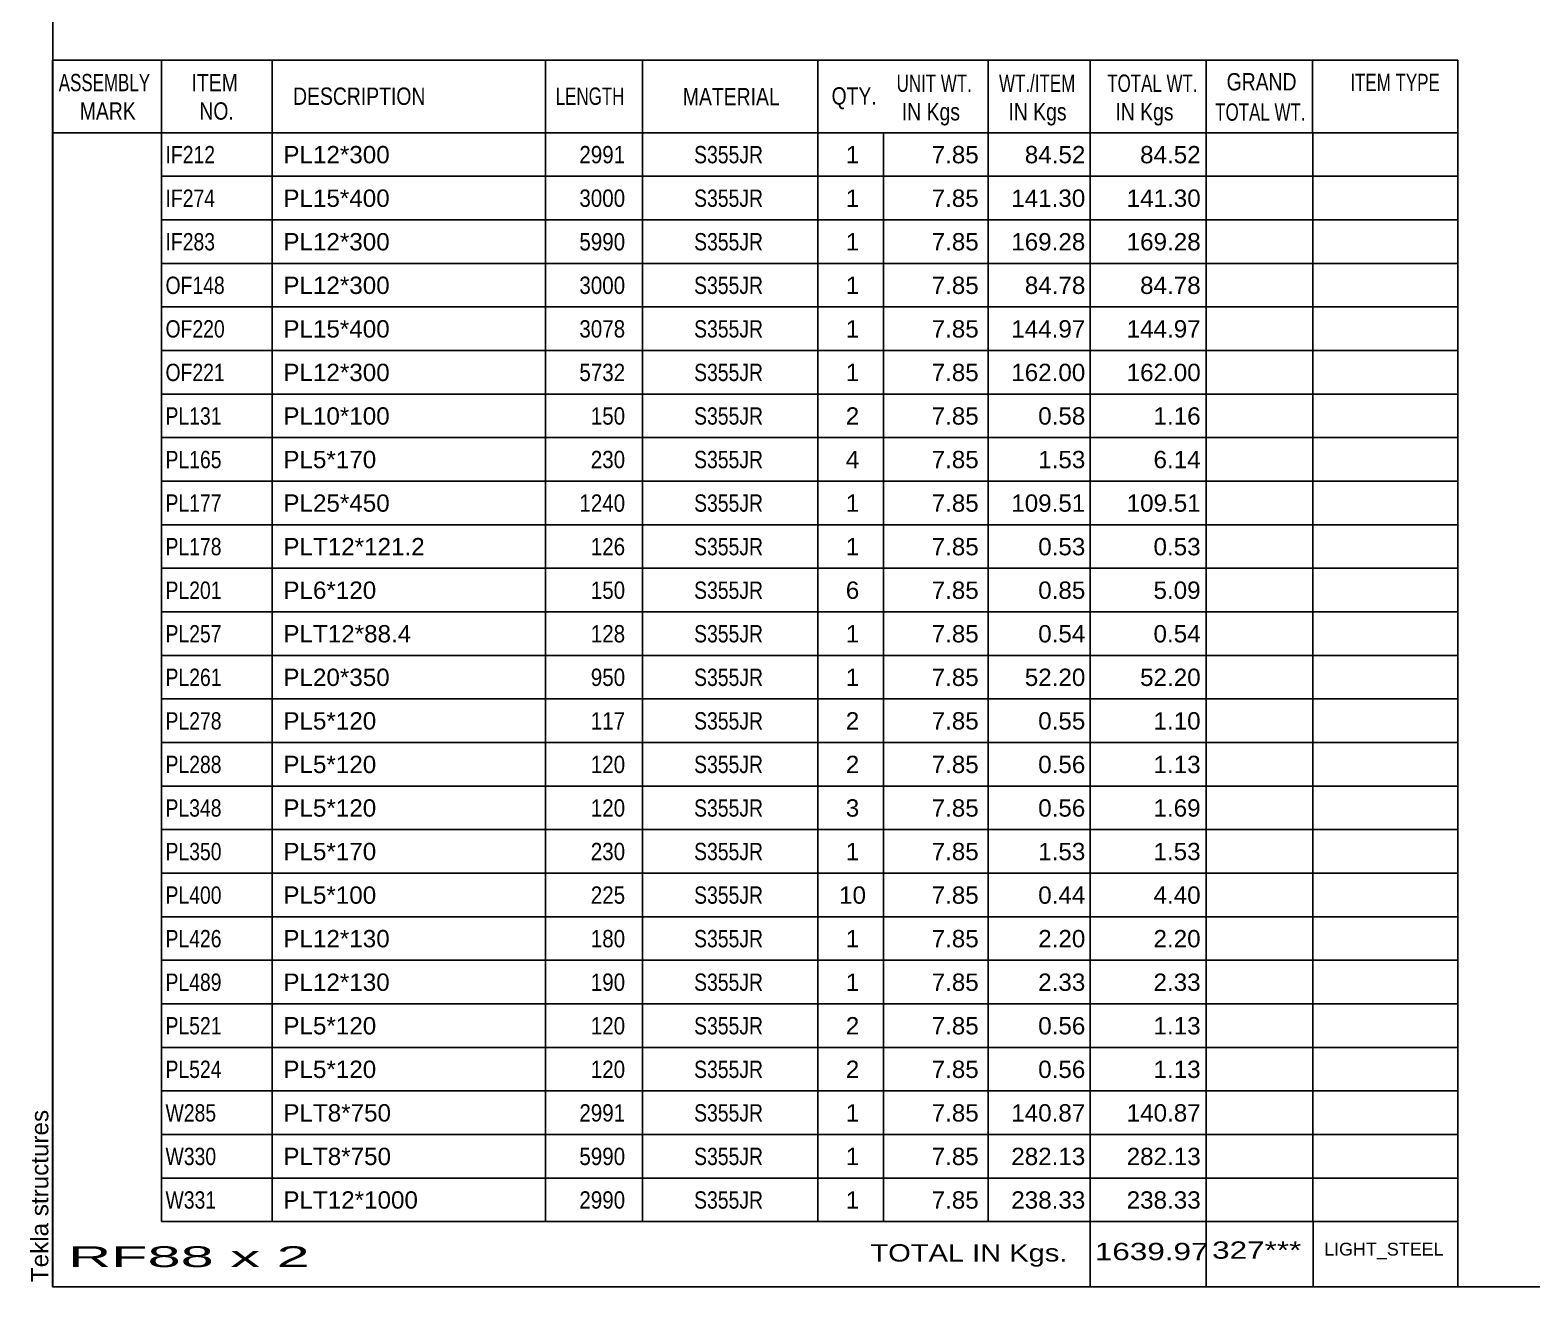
# Model space of a CAD drawing. Header units: millimetres. Extents: x -635 to -233, y -185 to 92.
# Drawn here: x -635.3 to -469.8, y -184.9 to -46.4 of the extents above; entities that cross this region are included whole.
import ezdxf

# ---------------------------------------------------------------- set-up
doc = ezdxf.new("R2010")
doc.units = ezdxf.units.MM
doc.styles.add('Arial', font='ARIAL.TTF', dxfattribs={"height": 0.2})

# ---------------------------------------------------------------- blocks, each defined once
blk = doc.blocks.new('Unknown-627020069-1200')
at = {"color": 5, "linetype": 'Continuous'}
for p, q in [((-632.8, 92.16), (-632.8, -184.84)), ((-632.8, -184.84), (-232.8, -184.84))]:
    blk.add_line(p, q, dxfattribs=at)
at = {"color": 174, "linetype": 'Continuous', "style": 'Arial'}
blk.add_text('Tekla structures', height=1.9102, rotation=90, dxfattribs=at).set_placement((-633.3, -184.34))
blk = doc.blocks.new('CBS_BOM-627020069-7358')
at = {"color": 7, "linetype": 'Continuous'}
for p, q in [((-632.83, -57.67), (-632.83, -49.67)), ((-632.83, -49.67), (-477.91, -49.67)), ((-620.83, -57.67), (-620.83, -49.67)), ((-608.64, -57.67), (-608.64, -49.67)), ((-578.48, -57.67), (-578.48, -49.67)), ((-567.8, -57.67), (-567.8, -49.67)), ((-548.48, -57.67), (-548.48, -49.67)), ((-529.68, -57.67), (-529.68, -49.67)), ((-518.47, -57.67), (-518.47, -49.67)), ((-505.68, -57.67), (-505.68, -49.67)), ((-493.93, -57.67), (-493.93, -49.67)), ((-477.91, -49.68), (-477.92, -57.66)), ((-632.83, -57.67), (-477.91, -57.67)), ((-632.83, -62.47), (-632.83, -57.67)), ((-620.83, -62.47), (-620.83, -57.67)), ((-608.64, -62.47), (-608.64, -57.67)), ((-578.48, -62.47), (-578.48, -57.67)), ((-567.8, -62.47), (-567.8, -57.67)), ((-548.48, -62.47), (-548.48, -57.67)), ((-541.22, -62.47), (-541.22, -57.67)), ((-529.68, -62.47), (-529.68, -57.67)), ((-518.47, -62.47), (-518.47, -57.67)), ((-505.68, -62.47), (-505.68, -57.67)), ((-493.92, -62.47), (-493.92, -57.67)), ((-477.91, -57.68), (-477.91, -62.47)), ((-632.83, -67.27), (-632.83, -62.47)), ((-620.83, -62.47), (-477.91, -62.47)), ((-620.83, -67.27), (-620.83, -62.47)), ((-608.64, -67.27), (-608.64, -62.47)), ((-578.48, -67.27), (-578.48, -62.47)), ((-567.8, -67.27), (-567.8, -62.47)), ((-548.48, -67.27), (-548.48, -62.47)), ((-541.22, -67.27), (-541.22, -62.47)), ((-529.68, -67.27), (-529.68, -62.47)), ((-518.47, -67.27), (-518.47, -62.47)), ((-505.68, -67.27), (-505.68, -62.47)), ((-493.92, -67.27), (-493.92, -62.47)), ((-477.91, -62.48), (-477.91, -67.27)), ((-632.83, -72.07), (-632.83, -67.27)), ((-620.83, -67.27), (-477.91, -67.27)), ((-620.83, -72.07), (-620.83, -67.27)), ((-608.64, -72.07), (-608.64, -67.27)), ((-578.48, -72.07), (-578.48, -67.27)), ((-567.8, -72.07), (-567.8, -67.27)), ((-548.48, -72.07), (-548.48, -67.27)), ((-541.22, -72.07), (-541.22, -67.27)), ((-529.68, -72.07), (-529.68, -67.27)), ((-518.47, -72.07), (-518.47, -67.27)), ((-505.68, -72.07), (-505.68, -67.27)), ((-493.92, -72.07), (-493.92, -67.27)), ((-477.91, -67.28), (-477.91, -72.07)), ((-632.83, -76.87), (-632.83, -72.07)), ((-620.83, -72.07), (-477.91, -72.07)), ((-620.83, -76.87), (-620.83, -72.07)), ((-608.64, -76.87), (-608.64, -72.07)), ((-578.48, -76.87), (-578.48, -72.07)), ((-567.8, -76.87), (-567.8, -72.07)), ((-548.48, -76.87), (-548.48, -72.07)), ((-541.22, -76.87), (-541.22, -72.07)), ((-529.68, -76.87), (-529.68, -72.07)), ((-518.47, -76.87), (-518.47, -72.07)), ((-505.68, -76.87), (-505.68, -72.07)), ((-493.92, -76.87), (-493.92, -72.07)), ((-477.91, -72.08), (-477.91, -76.87)), ((-632.83, -81.67), (-632.83, -76.87)), ((-620.83, -76.87), (-477.91, -76.87)), ((-620.83, -81.67), (-620.83, -76.87)), ((-608.64, -81.67), (-608.64, -76.87)), ((-578.48, -81.67), (-578.48, -76.87)), ((-567.8, -81.67), (-567.8, -76.87)), ((-548.48, -81.67), (-548.48, -76.87)), ((-541.22, -81.67), (-541.22, -76.87)), ((-529.68, -81.67), (-529.68, -76.87)), ((-518.47, -81.67), (-518.47, -76.87)), ((-505.68, -81.67), (-505.68, -76.87)), ((-493.92, -81.67), (-493.92, -76.87)), ((-477.91, -76.88), (-477.91, -81.67)), ((-632.83, -86.47), (-632.83, -81.67)), ((-620.83, -81.67), (-477.91, -81.67)), ((-620.83, -86.47), (-620.83, -81.67)), ((-608.64, -86.47), (-608.64, -81.67)), ((-578.48, -86.47), (-578.48, -81.67)), ((-567.8, -86.47), (-567.8, -81.67)), ((-548.48, -86.47), (-548.48, -81.67)), ((-541.22, -86.47), (-541.22, -81.67)), ((-529.68, -86.47), (-529.68, -81.67)), ((-518.47, -86.47), (-518.47, -81.67)), ((-505.68, -86.47), (-505.68, -81.67)), ((-493.92, -86.47), (-493.92, -81.67)), ((-477.91, -81.68), (-477.91, -86.47)), ((-632.83, -91.27), (-632.83, -86.47)), ((-620.83, -86.47), (-477.91, -86.47)), ((-620.83, -91.27), (-620.83, -86.47)), ((-608.64, -91.27), (-608.64, -86.47)), ((-578.48, -91.27), (-578.48, -86.47)), ((-567.8, -91.27), (-567.8, -86.47)), ((-548.48, -91.27), (-548.48, -86.47)), ((-541.22, -91.27), (-541.22, -86.47)), ((-529.68, -91.27), (-529.68, -86.47)), ((-518.47, -91.27), (-518.47, -86.47)), ((-505.68, -91.27), (-505.68, -86.47)), ((-493.92, -91.27), (-493.92, -86.47)), ((-477.91, -86.48), (-477.91, -91.27)), ((-632.83, -96.07), (-632.83, -91.27)), ((-620.83, -91.27), (-477.91, -91.27)), ((-620.83, -96.07), (-620.83, -91.27)), ((-608.64, -96.07), (-608.64, -91.27)), ((-578.48, -96.07), (-578.48, -91.27)), ((-567.8, -96.07), (-567.8, -91.27)), ((-548.48, -96.07), (-548.48, -91.27)), ((-541.22, -96.07), (-541.22, -91.27)), ((-529.68, -96.07), (-529.68, -91.27)), ((-518.47, -96.07), (-518.47, -91.27)), ((-505.68, -96.07), (-505.68, -91.27)), ((-493.92, -96.07), (-493.92, -91.27)), ((-477.91, -91.28), (-477.91, -96.07)), ((-632.83, -100.87), (-632.83, -96.07)), ((-620.83, -96.07), (-477.91, -96.07)), ((-620.83, -100.87), (-620.83, -96.07)), ((-608.64, -100.87), (-608.64, -96.07)), ((-578.48, -100.87), (-578.48, -96.07)), ((-567.8, -100.87), (-567.8, -96.07)), ((-548.48, -100.87), (-548.48, -96.07)), ((-541.22, -100.87), (-541.22, -96.07)), ((-529.68, -100.87), (-529.68, -96.07)), ((-518.47, -100.87), (-518.47, -96.07)), ((-505.68, -100.87), (-505.68, -96.07)), ((-493.92, -100.87), (-493.92, -96.07)), ((-477.91, -96.08), (-477.91, -100.87)), ((-632.83, -105.67), (-632.83, -100.87)), ((-620.83, -100.87), (-477.91, -100.87)), ((-620.83, -105.67), (-620.83, -100.87)), ((-608.64, -105.67), (-608.64, -100.87)), ((-578.48, -105.67), (-578.48, -100.87)), ((-567.8, -105.67), (-567.8, -100.87)), ((-548.48, -105.67), (-548.48, -100.87)), ((-541.22, -105.67), (-541.22, -100.87)), ((-529.68, -105.67), (-529.68, -100.87)), ((-518.47, -105.67), (-518.47, -100.87)), ((-505.68, -105.67), (-505.68, -100.87)), ((-493.92, -105.67), (-493.92, -100.87)), ((-477.91, -100.88), (-477.91, -105.67)), ((-632.83, -110.47), (-632.83, -105.67)), ((-620.83, -105.67), (-477.91, -105.67)), ((-620.83, -110.47), (-620.83, -105.67)), ((-608.64, -110.47), (-608.64, -105.67)), ((-578.48, -110.47), (-578.48, -105.67)), ((-567.8, -110.47), (-567.8, -105.67)), ((-548.48, -110.47), (-548.48, -105.67)), ((-541.22, -110.47), (-541.22, -105.67)), ((-529.68, -110.47), (-529.68, -105.67)), ((-518.47, -110.47), (-518.47, -105.67)), ((-505.68, -110.47), (-505.68, -105.67)), ((-493.92, -110.47), (-493.92, -105.67)), ((-477.91, -105.68), (-477.91, -110.47)), ((-632.83, -115.27), (-632.83, -110.47)), ((-620.83, -110.47), (-477.91, -110.47)), ((-620.83, -115.27), (-620.83, -110.47)), ((-608.64, -115.27), (-608.64, -110.47)), ((-578.48, -115.27), (-578.48, -110.47)), ((-567.8, -115.27), (-567.8, -110.47)), ((-548.48, -115.27), (-548.48, -110.47)), ((-541.22, -115.27), (-541.22, -110.47)), ((-529.68, -115.27), (-529.68, -110.47)), ((-518.47, -115.27), (-518.47, -110.47)), ((-505.68, -115.27), (-505.68, -110.47)), ((-493.92, -115.27), (-493.92, -110.47)), ((-477.91, -110.48), (-477.91, -115.27)), ((-632.83, -120.07), (-632.83, -115.27)), ((-620.83, -115.27), (-477.91, -115.27)), ((-620.83, -120.07), (-620.83, -115.27)), ((-608.64, -120.07), (-608.64, -115.27)), ((-578.48, -120.07), (-578.48, -115.27)), ((-567.8, -120.07), (-567.8, -115.27)), ((-548.48, -120.07), (-548.48, -115.27)), ((-541.22, -120.07), (-541.22, -115.27)), ((-529.68, -120.07), (-529.68, -115.27)), ((-518.47, -120.07), (-518.47, -115.27)), ((-505.68, -120.07), (-505.68, -115.27)), ((-493.92, -120.07), (-493.92, -115.27)), ((-477.91, -115.28), (-477.91, -120.07)), ((-632.83, -124.87), (-632.83, -120.07)), ((-620.83, -120.07), (-477.91, -120.07)), ((-620.83, -124.87), (-620.83, -120.07)), ((-608.64, -124.87), (-608.64, -120.07)), ((-578.48, -124.87), (-578.48, -120.07)), ((-567.8, -124.87), (-567.8, -120.07)), ((-548.48, -124.87), (-548.48, -120.07)), ((-541.22, -124.87), (-541.22, -120.07)), ((-529.68, -124.87), (-529.68, -120.07)), ((-518.47, -124.87), (-518.47, -120.07)), ((-505.68, -124.87), (-505.68, -120.07)), ((-493.92, -124.87), (-493.92, -120.07)), ((-477.91, -120.08), (-477.91, -124.87)), ((-632.83, -129.67), (-632.83, -124.87)), ((-620.83, -124.87), (-477.91, -124.87)), ((-620.83, -129.67), (-620.83, -124.87)), ((-608.64, -129.67), (-608.64, -124.87)), ((-578.48, -129.67), (-578.48, -124.87)), ((-567.8, -129.67), (-567.8, -124.87)), ((-548.48, -129.67), (-548.48, -124.87)), ((-541.22, -129.67), (-541.22, -124.87)), ((-529.68, -129.67), (-529.68, -124.87)), ((-518.47, -129.67), (-518.47, -124.87)), ((-505.68, -129.67), (-505.68, -124.87)), ((-493.92, -129.67), (-493.92, -124.87)), ((-477.91, -124.88), (-477.91, -129.67)), ((-632.83, -134.47), (-632.83, -129.67)), ((-620.83, -129.67), (-477.91, -129.67)), ((-620.83, -134.47), (-620.83, -129.67)), ((-608.64, -134.47), (-608.64, -129.67)), ((-578.48, -134.47), (-578.48, -129.67)), ((-567.8, -134.47), (-567.8, -129.67)), ((-548.48, -134.47), (-548.48, -129.67)), ((-541.22, -134.47), (-541.22, -129.67)), ((-529.68, -134.47), (-529.68, -129.67)), ((-518.47, -134.47), (-518.47, -129.67)), ((-505.68, -134.47), (-505.68, -129.67)), ((-493.92, -134.47), (-493.92, -129.67)), ((-477.91, -129.68), (-477.91, -134.47)), ((-632.83, -139.27), (-632.83, -134.47)), ((-620.83, -134.47), (-477.91, -134.47)), ((-620.83, -139.27), (-620.83, -134.47)), ((-608.64, -139.27), (-608.64, -134.47)), ((-578.48, -139.27), (-578.48, -134.47)), ((-567.8, -139.27), (-567.8, -134.47)), ((-548.48, -139.27), (-548.48, -134.47)), ((-541.22, -139.27), (-541.22, -134.47)), ((-529.68, -139.27), (-529.68, -134.47)), ((-518.47, -139.27), (-518.47, -134.47)), ((-505.68, -139.27), (-505.68, -134.47)), ((-493.92, -139.27), (-493.92, -134.47)), ((-477.91, -134.48), (-477.91, -139.27)), ((-632.83, -144.07), (-632.83, -139.27)), ((-620.83, -139.27), (-477.91, -139.27)), ((-620.83, -144.07), (-620.83, -139.27)), ((-608.64, -144.07), (-608.64, -139.27)), ((-578.48, -144.07), (-578.48, -139.27)), ((-567.8, -144.07), (-567.8, -139.27)), ((-548.48, -144.07), (-548.48, -139.27)), ((-541.22, -144.07), (-541.22, -139.27)), ((-529.68, -144.07), (-529.68, -139.27)), ((-518.47, -144.07), (-518.47, -139.27)), ((-505.68, -144.07), (-505.68, -139.27)), ((-493.92, -144.07), (-493.92, -139.27)), ((-477.91, -139.28), (-477.91, -144.07)), ((-632.83, -148.87), (-632.83, -144.07)), ((-620.83, -144.07), (-477.91, -144.07)), ((-620.83, -148.87), (-620.83, -144.07)), ((-608.64, -148.87), (-608.64, -144.07)), ((-578.48, -148.87), (-578.48, -144.07)), ((-567.8, -148.87), (-567.8, -144.07)), ((-548.48, -148.87), (-548.48, -144.07)), ((-541.22, -148.87), (-541.22, -144.07)), ((-529.68, -148.87), (-529.68, -144.07)), ((-518.47, -148.87), (-518.47, -144.07)), ((-505.68, -148.87), (-505.68, -144.07)), ((-493.92, -148.87), (-493.92, -144.07)), ((-477.91, -144.08), (-477.91, -148.87)), ((-632.83, -153.67), (-632.83, -148.87)), ((-620.83, -148.87), (-477.91, -148.87)), ((-620.83, -153.67), (-620.83, -148.87)), ((-608.64, -153.67), (-608.64, -148.87)), ((-578.48, -153.67), (-578.48, -148.87)), ((-567.8, -153.67), (-567.8, -148.87)), ((-548.48, -153.67), (-548.48, -148.87)), ((-541.22, -153.67), (-541.22, -148.87)), ((-529.68, -153.67), (-529.68, -148.87)), ((-518.47, -153.67), (-518.47, -148.87)), ((-505.68, -153.67), (-505.68, -148.87)), ((-493.92, -153.67), (-493.92, -148.87)), ((-477.91, -148.88), (-477.91, -153.67)), ((-632.83, -158.47), (-632.83, -153.67)), ((-620.83, -153.67), (-477.91, -153.67)), ((-620.83, -158.47), (-620.83, -153.67)), ((-608.64, -158.47), (-608.64, -153.67)), ((-578.48, -158.47), (-578.48, -153.67)), ((-567.8, -158.47), (-567.8, -153.67)), ((-548.48, -158.47), (-548.48, -153.67)), ((-541.22, -158.47), (-541.22, -153.67)), ((-529.68, -158.47), (-529.68, -153.67)), ((-518.47, -158.47), (-518.47, -153.67)), ((-505.68, -158.47), (-505.68, -153.67)), ((-493.92, -158.47), (-493.92, -153.67)), ((-477.91, -153.68), (-477.91, -158.47)), ((-632.83, -163.27), (-632.83, -158.47)), ((-620.83, -158.47), (-477.91, -158.47)), ((-620.83, -163.27), (-620.83, -158.47)), ((-608.64, -163.27), (-608.64, -158.47)), ((-578.48, -163.27), (-578.48, -158.47)), ((-567.8, -163.27), (-567.8, -158.47)), ((-548.48, -163.27), (-548.48, -158.47)), ((-541.22, -163.27), (-541.22, -158.47)), ((-529.68, -163.27), (-529.68, -158.47)), ((-518.47, -163.27), (-518.47, -158.47)), ((-505.68, -163.27), (-505.68, -158.47)), ((-493.92, -163.27), (-493.92, -158.47)), ((-477.91, -158.48), (-477.91, -163.27)), ((-632.83, -168.07), (-632.83, -163.27)), ((-620.83, -163.27), (-477.91, -163.27)), ((-620.83, -168.07), (-620.83, -163.27)), ((-608.64, -168.07), (-608.64, -163.27)), ((-578.48, -168.07), (-578.48, -163.27)), ((-567.8, -168.07), (-567.8, -163.27)), ((-548.48, -168.07), (-548.48, -163.27)), ((-541.22, -168.07), (-541.22, -163.27)), ((-529.68, -168.07), (-529.68, -163.27)), ((-518.47, -168.07), (-518.47, -163.27)), ((-505.68, -168.07), (-505.68, -163.27)), ((-493.92, -168.07), (-493.92, -163.27)), ((-477.91, -163.28), (-477.91, -168.07)), ((-632.83, -172.87), (-632.83, -168.07)), ((-620.83, -168.07), (-477.91, -168.07)), ((-620.83, -172.87), (-620.83, -168.07)), ((-608.64, -172.87), (-608.64, -168.07)), ((-578.48, -172.87), (-578.48, -168.07)), ((-567.8, -172.87), (-567.8, -168.07)), ((-548.48, -172.87), (-548.48, -168.07)), ((-541.22, -172.87), (-541.22, -168.07)), ((-529.68, -172.87), (-529.68, -168.07)), ((-518.47, -172.87), (-518.47, -168.07)), ((-505.68, -172.87), (-505.68, -168.07)), ((-493.92, -172.87), (-493.92, -168.07)), ((-477.91, -168.08), (-477.91, -172.87)), ((-632.83, -177.67), (-632.83, -172.87)), ((-620.83, -172.87), (-477.91, -172.87)), ((-620.83, -177.67), (-620.83, -172.87)), ((-608.64, -177.67), (-608.64, -172.87)), ((-578.48, -177.67), (-578.48, -172.87)), ((-567.8, -177.67), (-567.8, -172.87)), ((-548.48, -177.67), (-548.48, -172.87)), ((-541.22, -177.67), (-541.22, -172.87)), ((-529.68, -177.67), (-529.68, -172.87)), ((-518.47, -177.67), (-518.47, -172.87)), ((-505.68, -177.67), (-505.68, -172.87)), ((-493.92, -177.67), (-493.92, -172.87)), ((-477.91, -172.88), (-477.91, -177.67)), ((-632.83, -184.87), (-632.83, -177.69)), ((-620.83, -177.67), (-477.91, -177.67)), ((-518.47, -184.87), (-518.47, -177.69)), ((-505.68, -184.87), (-505.68, -177.69)), ((-493.88, -184.87), (-493.88, -177.69)), ((-477.91, -177.67), (-477.91, -184.87)), ((-632.83, -184.87), (-477.91, -184.87))]:
    blk.add_line(p, q, dxfattribs=at)
at = {"color": 3, "linetype": 'Continuous', "style": 'Arial'}
for s, height, width, p in [('ASSEMBLY', 1.91, 0.7, (-632.15, -53.1)), ('ITEM', 1.91, 0.8, (-617.51, -53.1)), ('UNIT WT.', 1.91, 0.7, (-539.79, -53.17)), ('WT./ITEM', 1.91, 0.7, (-528.5, -53.17)), ('TOTAL WT.', 1.91, 0.7, (-516.57, -53.17)), ('GRAND', 1.91, 0.8, (-503.41, -53.01)), ('ITEM TYPE', 1.91, 0.7, (-489.77, -53.09)), ('DESCRIPTION', 1.9102, 0.8, (-606.32, -54.6)), ('LENGTH', 1.91, 0.7, (-577.37, -54.6)), ('MATERIAL', 1.91, 0.8, (-563.35, -54.65)), ('QTY.', 1.91, 0.8, (-546.96, -54.57)), ('MARK', 1.91, 0.8, (-629.83, -56.23)), ('NO.', 1.91, 0.8, (-616.65, -56.23)), ('IN Kgs', 1.91, 0.8, (-539.21, -56.31)), ('IN Kgs', 1.91, 0.8, (-527.46, -56.31)), ('IN Kgs', 1.91, 0.8, (-515.67, -56.31)), ('TOTAL WT.', 1.91, 0.7, (-504.67, -56.35))]:
    blk.add_text(s, height=height, dxfattribs=dict(at, width=width)).set_placement(p)
at = {"color": 7, "linetype": 'Continuous', "style": 'Arial'}
for s, width, p in [('IF212', 0.8, (-620.38, -61.04)), ('2991', 0.85, (-574.76, -61.04)), ('S355JR', 0.8, (-562.11, -61.04)), ('IF274', 0.8, (-620.38, -65.84)), ('3000', 0.85, (-574.76, -65.84)), ('S355JR', 0.8, (-562.11, -65.84)), ('IF283', 0.8, (-620.38, -70.64)), ('5990', 0.85, (-574.76, -70.64)), ('S355JR', 0.8, (-562.11, -70.64)), ('OF148', 0.8, (-620.38, -75.44)), ('3000', 0.85, (-574.76, -75.44)), ('S355JR', 0.8, (-562.11, -75.44)), ('OF220', 0.8, (-620.38, -80.24)), ('3078', 0.85, (-574.76, -80.24)), ('S355JR', 0.8, (-562.11, -80.24)), ('OF221', 0.8, (-620.38, -85.04)), ('5732', 0.85, (-574.76, -85.04)), ('S355JR', 0.8, (-562.11, -85.04)), ('PL131', 0.8, (-620.38, -89.84)), ('150', 0.85, (-573.5, -89.84)), ('S355JR', 0.8, (-562.11, -89.84)), ('PL165', 0.8, (-620.38, -94.64)), ('230', 0.85, (-573.5, -94.64)), ('S355JR', 0.8, (-562.11, -94.64)), ('PL177', 0.8, (-620.38, -99.44)), ('1240', 0.85, (-574.76, -99.44)), ('S355JR', 0.8, (-562.11, -99.44)), ('PL178', 0.8, (-620.38, -104.24)), ('126', 0.85, (-573.5, -104.24)), ('S355JR', 0.8, (-562.11, -104.24)), ('PL201', 0.8, (-620.38, -109.04)), ('150', 0.85, (-573.5, -109.04)), ('S355JR', 0.8, (-562.11, -109.04)), ('PL257', 0.8, (-620.38, -113.84)), ('128', 0.85, (-573.5, -113.84)), ('S355JR', 0.8, (-562.11, -113.84)), ('PL261', 0.8, (-620.38, -118.64)), ('950', 0.85, (-573.5, -118.64)), ('S355JR', 0.8, (-562.11, -118.64)), ('PL278', 0.8, (-620.38, -123.44)), ('117', 0.85, (-573.5, -123.44)), ('S355JR', 0.8, (-562.11, -123.44)), ('PL288', 0.8, (-620.38, -128.24)), ('120', 0.85, (-573.5, -128.24)), ('S355JR', 0.8, (-562.11, -128.24)), ('PL348', 0.8, (-620.38, -133.04)), ('120', 0.85, (-573.5, -133.04)), ('S355JR', 0.8, (-562.11, -133.04)), ('PL350', 0.8, (-620.38, -137.84)), ('230', 0.85, (-573.5, -137.84)), ('S355JR', 0.8, (-562.11, -137.84)), ('PL400', 0.8, (-620.38, -142.64)), ('225', 0.85, (-573.5, -142.64)), ('S355JR', 0.8, (-562.11, -142.64)), ('PL426', 0.8, (-620.38, -147.44)), ('180', 0.85, (-573.5, -147.44)), ('S355JR', 0.8, (-562.11, -147.44)), ('PL489', 0.8, (-620.38, -152.24)), ('190', 0.85, (-573.5, -152.24)), ('S355JR', 0.8, (-562.11, -152.24)), ('PL521', 0.8, (-620.38, -157.04)), ('120', 0.85, (-573.5, -157.04)), ('S355JR', 0.8, (-562.11, -157.04)), ('PL524', 0.8, (-620.38, -161.84)), ('120', 0.85, (-573.5, -161.84)), ('S355JR', 0.8, (-562.11, -161.84)), ('W285', 0.8, (-620.38, -166.64)), ('2991', 0.85, (-574.76, -166.64)), ('S355JR', 0.8, (-562.11, -166.64)), ('W330', 0.8, (-620.38, -171.44)), ('5990', 0.85, (-574.76, -171.44)), ('S355JR', 0.8, (-562.11, -171.44)), ('W331', 0.8, (-620.38, -176.24)), ('2990', 0.85, (-574.76, -176.24)), ('S355JR', 0.8, (-562.11, -176.24))]:
    blk.add_text(s, height=1.91, dxfattribs=dict(at, width=width)).set_placement(p)
for s, height, p in [('PL12*300', 1.91, (-607.39, -61.04)), ('1', 1.91, (-545.39, -61.04)), ('7.85', 1.91, (-535.93, -61.04)), ('84.52', 1.91, (-525.66, -61.04)), ('84.52', 1.91, (-512.95, -61.04)), ('PL15*400', 1.91, (-607.39, -65.84)), ('1', 1.91, (-545.39, -65.84)), ('7.85', 1.91, (-535.93, -65.84)), ('141.30', 1.91, (-527.15, -65.84)), ('141.30', 1.91, (-514.43, -65.84)), ('PL12*300', 1.91, (-607.39, -70.64)), ('1', 1.91, (-545.39, -70.64)), ('7.85', 1.91, (-535.93, -70.64)), ('169.28', 1.91, (-527.15, -70.64)), ('169.28', 1.91, (-514.43, -70.64)), ('PL12*300', 1.91, (-607.39, -75.44)), ('1', 1.91, (-545.39, -75.44)), ('7.85', 1.91, (-535.93, -75.44)), ('84.78', 1.91, (-525.66, -75.44)), ('84.78', 1.91, (-512.95, -75.44)), ('PL15*400', 1.91, (-607.39, -80.24)), ('1', 1.91, (-545.39, -80.24)), ('7.85', 1.91, (-535.93, -80.24)), ('144.97', 1.91, (-527.15, -80.24)), ('144.97', 1.91, (-514.43, -80.24)), ('PL12*300', 1.91, (-607.39, -85.04)), ('1', 1.91, (-545.39, -85.04)), ('7.85', 1.91, (-535.93, -85.04)), ('162.00', 1.91, (-527.15, -85.04)), ('162.00', 1.91, (-514.43, -85.04)), ('PL10*100', 1.91, (-607.39, -89.84)), ('2', 1.91, (-545.39, -89.84)), ('7.85', 1.91, (-535.93, -89.84)), ('0.58', 1.91, (-524.18, -89.84)), ('1.16', 1.91, (-511.47, -89.84)), ('PL5*170', 1.91, (-607.39, -94.64)), ('7.85', 1.91, (-535.93, -94.64)), ('1.53', 1.91, (-524.18, -94.64)), ('6.14', 1.91, (-511.47, -94.64)), ('4', 1.91, (-545.39, -94.64)), ('PL25*450', 1.91, (-607.39, -99.44)), ('1', 1.91, (-545.39, -99.44)), ('7.85', 1.91, (-535.93, -99.44)), ('109.51', 1.91, (-527.15, -99.44)), ('109.51', 1.91, (-514.43, -99.44)), ('PLT12*121.2', 1.9102, (-607.39, -104.24)), ('1', 1.91, (-545.39, -104.24)), ('7.85', 1.91, (-535.93, -104.24)), ('0.53', 1.91, (-524.18, -104.24)), ('0.53', 1.91, (-511.47, -104.24)), ('PL6*120', 1.91, (-607.39, -109.04)), ('6', 1.91, (-545.39, -109.04)), ('7.85', 1.91, (-535.93, -109.04)), ('0.85', 1.91, (-524.18, -109.04)), ('5.09', 1.91, (-511.47, -109.04)), ('PLT12*88.4', 1.91, (-607.39, -113.84)), ('1', 1.91, (-545.39, -113.84)), ('7.85', 1.91, (-535.93, -113.84)), ('0.54', 1.91, (-524.18, -113.84)), ('0.54', 1.91, (-511.47, -113.84)), ('PL20*350', 1.91, (-607.39, -118.64)), ('1', 1.91, (-545.39, -118.64)), ('7.85', 1.91, (-535.93, -118.64)), ('52.20', 1.91, (-525.66, -118.64)), ('52.20', 1.91, (-512.95, -118.64)), ('PL5*120', 1.91, (-607.39, -123.44)), ('2', 1.91, (-545.39, -123.44)), ('7.85', 1.91, (-535.93, -123.44)), ('0.55', 1.91, (-524.18, -123.44)), ('1.10', 1.91, (-511.47, -123.44)), ('PL5*120', 1.91, (-607.39, -128.24)), ('2', 1.91, (-545.39, -128.24)), ('7.85', 1.91, (-535.93, -128.24)), ('0.56', 1.91, (-524.18, -128.24)), ('1.13', 1.91, (-511.47, -128.24)), ('PL5*120', 1.91, (-607.39, -133.04)), ('3', 1.91, (-545.39, -133.04)), ('7.85', 1.91, (-535.93, -133.04)), ('0.56', 1.91, (-524.18, -133.04)), ('1.69', 1.91, (-511.47, -133.04)), ('PL5*170', 1.91, (-607.39, -137.84)), ('1', 1.91, (-545.39, -137.84)), ('7.85', 1.91, (-535.93, -137.84)), ('1.53', 1.91, (-524.18, -137.84)), ('1.53', 1.91, (-511.47, -137.84)), ('PL5*100', 1.91, (-607.39, -142.64)), ('10', 1.91, (-546.13, -142.64)), ('7.85', 1.91, (-535.93, -142.64)), ('0.44', 1.91, (-524.18, -142.64)), ('4.40', 1.91, (-511.47, -142.64)), ('PL12*130', 1.91, (-607.39, -147.44)), ('1', 1.91, (-545.39, -147.44)), ('7.85', 1.91, (-535.93, -147.44)), ('2.20', 1.91, (-524.18, -147.44)), ('2.20', 1.91, (-511.47, -147.44)), ('PL12*130', 1.91, (-607.39, -152.24)), ('1', 1.91, (-545.39, -152.24)), ('7.85', 1.91, (-535.93, -152.24)), ('2.33', 1.91, (-524.18, -152.24)), ('2.33', 1.91, (-511.47, -152.24)), ('PL5*120', 1.91, (-607.39, -157.04)), ('2', 1.91, (-545.39, -157.04)), ('7.85', 1.91, (-535.93, -157.04)), ('0.56', 1.91, (-524.18, -157.04)), ('1.13', 1.91, (-511.47, -157.04)), ('PL5*120', 1.91, (-607.39, -161.84)), ('2', 1.91, (-545.39, -161.84)), ('7.85', 1.91, (-535.93, -161.84)), ('0.56', 1.91, (-524.18, -161.84)), ('1.13', 1.91, (-511.47, -161.84)), ('PLT8*750', 1.91, (-607.39, -166.64)), ('1', 1.91, (-545.39, -166.64)), ('7.85', 1.91, (-535.93, -166.64)), ('140.87', 1.91, (-527.15, -166.64)), ('140.87', 1.91, (-514.43, -166.64)), ('PLT8*750', 1.91, (-607.39, -171.44)), ('1', 1.91, (-545.39, -171.44)), ('7.85', 1.91, (-535.93, -171.44)), ('282.13', 1.91, (-527.15, -171.44)), ('282.13', 1.91, (-514.43, -171.44)), ('PLT12*1000', 1.91, (-607.39, -176.24)), ('1', 1.91, (-545.39, -176.24)), ('7.85', 1.91, (-535.93, -176.24)), ('238.33', 1.91, (-527.15, -176.24)), ('238.33', 1.91, (-514.43, -176.24))]:
    blk.add_text(s, height=height, dxfattribs=at).set_placement(p)
at = {"color": 6, "linetype": 'Continuous', "style": 'Arial'}
for s, height, width, p in [('RF88 x 2', 2.292, 2.05, (-631.11, -182.68)), ('TOTAL IN Kgs.', 1.9102, 1.2, (-542.67, -182.07)), ('1639.97', 1.91, 1.3, (-517.94, -181.92)), ('327***', 1.91, 1.3, (-505.01, -181.76))]:
    blk.add_text(s, height=height, dxfattribs=dict(at, width=width)).set_placement(p)
blk.add_text('LIGHT_STEEL', height=1.4135, dxfattribs=at).set_placement((-492.66, -181.41))

msp = doc.modelspace()

# ---------------------------------------------------------------- block references
for name in ['Unknown-627020069-1200', 'CBS_BOM-627020069-7358']:
    msp.add_blockref(name, (0, 0))

doc.saveas('drawing.dxf')
